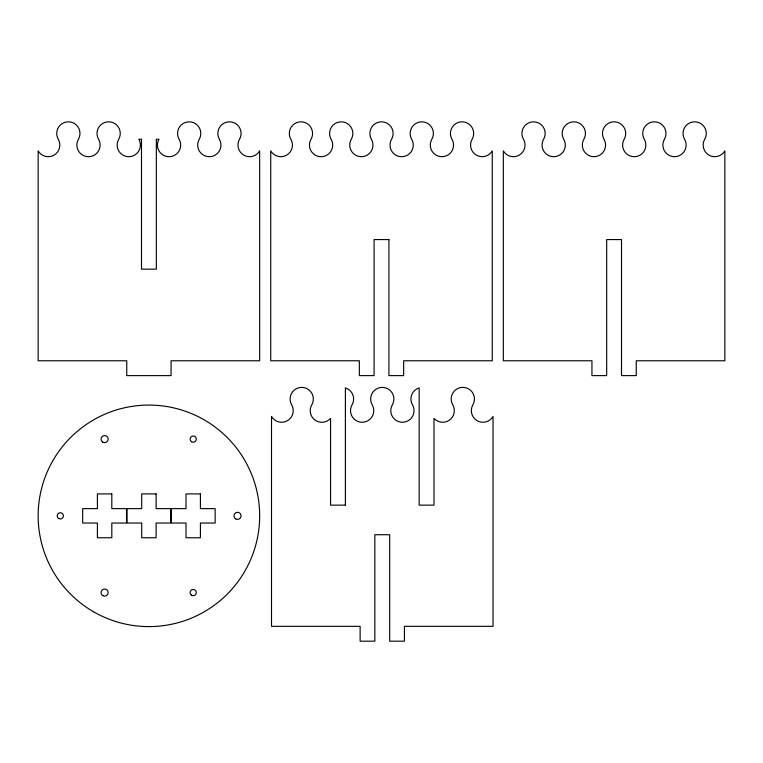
<?xml version="1.0" encoding="UTF-8"?>
<svg xmlns="http://www.w3.org/2000/svg" width="763" height="763" viewBox="0 0 763 763"><rect width="100%" height="100%" fill="white"/><g stroke="black" fill="none" stroke-linecap="round" stroke-linejoin="round"><path stroke-width="1.14" d="M141.489 139.257L138.837 139.257A11.626 11.626 0 0 1 128.766 156.701A11.626 11.626 0 0 1 118.704 139.257A11.626 11.626 0 0 0 108.632 121.822A11.626 11.626 0 0 0 98.561 139.257A11.626 11.626 0 0 1 88.498 156.701A11.626 11.626 0 0 1 78.427 139.257A11.626 11.626 0 0 0 68.355 121.822A11.626 11.626 0 0 0 58.284 139.257A11.626 11.626 0 0 1 54.03 155.137A11.626 11.626 0 0 1 38.15 150.883L38.15 360.775L126.753 360.775L126.753 375.615L171.055 375.615L171.055 360.775L259.668 360.775L259.668 150.883A11.626 11.626 0 0 1 243.788 155.137A11.626 11.626 0 0 1 239.525 139.257A11.626 11.626 0 0 0 229.463 121.822A11.626 11.626 0 0 0 219.391 139.257A11.626 11.626 0 0 1 209.32 156.701A11.626 11.626 0 0 1 199.248 139.257A11.626 11.626 0 0 0 189.186 121.822A11.626 11.626 0 0 0 179.114 139.257A11.626 11.626 0 0 1 169.043 156.701A11.626 11.626 0 0 1 158.981 139.257L156.329 139.257L156.329 269.167L141.489 269.167L141.489 139.257M388.92 239.572L374.08 239.572L374.08 375.615L359.344 375.615L359.344 360.775L270.741 360.775L270.741 150.883A11.626 11.626 0 0 0 286.621 155.137A11.626 11.626 0 0 0 290.884 139.257A11.626 11.626 0 0 1 300.946 121.822A11.626 11.626 0 0 1 311.018 139.257A11.626 11.626 0 0 0 321.089 156.701A11.626 11.626 0 0 0 331.152 139.257A11.626 11.626 0 0 1 341.223 121.822A11.626 11.626 0 0 1 351.295 139.257A11.626 11.626 0 0 0 361.366 156.701A11.626 11.626 0 0 0 371.428 139.257A11.626 11.626 0 0 1 381.5 121.822A11.626 11.626 0 0 1 391.572 139.257A11.626 11.626 0 0 0 401.634 156.701A11.626 11.626 0 0 0 411.705 139.257A11.626 11.626 0 0 1 421.777 121.822A11.626 11.626 0 0 1 431.848 139.257A11.626 11.626 0 0 0 441.911 156.701A11.626 11.626 0 0 0 451.982 139.257A11.626 11.626 0 0 1 462.054 121.822A11.626 11.626 0 0 1 472.116 139.257A11.626 11.626 0 0 0 476.379 155.137A11.626 11.626 0 0 0 492.259 150.883L492.259 360.775L403.656 360.775L403.656 375.615L388.92 375.615L388.92 239.572M621.511 239.572L606.671 239.572L606.671 375.615L591.945 375.615L591.945 360.775L503.332 360.775L503.332 150.883A11.626 11.626 0 0 0 519.212 155.137A11.626 11.626 0 0 0 523.475 139.257A11.626 11.626 0 0 1 533.537 121.822A11.626 11.626 0 0 1 543.609 139.257A11.626 11.626 0 0 0 553.68 156.701A11.626 11.626 0 0 0 563.752 139.257A11.626 11.626 0 0 1 573.814 121.822A11.626 11.626 0 0 1 583.886 139.257A11.626 11.626 0 0 0 593.957 156.701A11.626 11.626 0 0 0 604.019 139.257A11.626 11.626 0 0 1 614.091 121.822A11.626 11.626 0 0 1 624.163 139.257A11.626 11.626 0 0 0 634.234 156.701A11.626 11.626 0 0 0 644.296 139.257A11.626 11.626 0 0 1 654.368 121.822A11.626 11.626 0 0 1 664.439 139.257A11.626 11.626 0 0 0 674.502 156.701A11.626 11.626 0 0 0 684.573 139.257A11.626 11.626 0 0 1 694.645 121.822A11.626 11.626 0 0 1 704.716 139.257A11.626 11.626 0 0 0 708.97 155.137A11.626 11.626 0 0 0 724.85 150.883L724.85 360.775L636.247 360.775L636.247 375.615L621.511 375.615L621.511 239.572M111.808 493.909L97.406 493.909L97.406 508.635L82.671 508.635L82.671 523.036L97.406 523.036L97.406 537.762L111.808 537.762L111.808 523.036L126.534 523.036L126.534 508.635L111.808 508.635L111.808 493.909M156.11 493.909L141.708 493.909L141.708 508.635L126.982 508.635L126.982 523.036L141.708 523.036L141.708 537.762L156.11 537.762L156.11 523.036L170.836 523.036L170.836 508.635L156.11 508.635L156.11 493.909M200.411 493.909L186.01 493.909L186.01 508.635L171.284 508.635L171.284 523.036L186.01 523.036L186.01 537.762L200.411 537.762L200.411 523.036L215.137 523.036L215.137 508.635L200.411 508.635L200.411 493.909M345.391 505.135L330.551 505.135L330.551 418.362A11.626 11.626 0 0 1 311.79 404.819A11.626 11.626 0 0 0 301.728 387.385A11.626 11.626 0 0 0 291.657 404.819A11.626 11.626 0 0 1 287.403 420.709A11.626 11.626 0 0 1 271.514 416.445L271.514 626.337L360.126 626.337L360.126 641.178L374.852 641.178L374.852 534.729L389.693 534.729L389.693 641.178L404.428 641.178L404.428 626.337L493.032 626.337L493.032 416.445A11.626 11.626 0 0 1 477.152 420.709A11.626 11.626 0 0 1 472.898 404.819A11.626 11.626 0 0 0 462.826 387.385A11.626 11.626 0 0 0 452.755 404.819A11.626 11.626 0 0 1 434.004 418.362L434.004 505.135L419.154 505.135L419.154 387.89A11.626 11.626 0 0 0 412.478 404.819A11.626 11.626 0 0 1 402.416 422.263A11.626 11.626 0 0 1 392.344 404.819A11.626 11.626 0 0 0 382.273 387.385A11.626 11.626 0 0 0 372.21 404.819A11.626 11.626 0 0 1 362.139 422.263A11.626 11.626 0 0 1 352.067 404.819A11.626 11.626 0 0 0 345.391 387.89L345.391 505.135M93.525 611.754A110.759 110.759 0 0 0 259.668 515.836A110.759 110.759 0 0 0 93.525 419.917A110.759 110.759 0 0 0 93.525 611.754M235.738 518.907A3.548 3.548 0 0 0 241.06 515.836A3.548 3.548 0 0 0 235.738 512.765A3.548 3.548 0 0 0 235.738 518.907M191.427 595.111A3.1 3.1 0 0 0 196.301 592.851A3.1 3.1 0 0 0 191.904 589.761A3.1 3.1 0 0 0 191.427 595.111M102.833 595.645A3.548 3.548 0 0 0 108.146 592.574A3.548 3.548 0 0 0 102.833 589.503A3.548 3.548 0 0 0 102.833 595.645M58.751 518.525A3.1 3.1 0 0 0 63.405 515.836A3.1 3.1 0 0 0 58.751 513.156A3.1 3.1 0 0 0 58.751 518.525M102.833 442.168A3.548 3.548 0 0 0 108.146 439.097A3.548 3.548 0 0 0 102.833 436.035A3.548 3.548 0 0 0 102.833 442.168M191.656 441.787A3.1 3.1 0 0 0 196.31 439.097A3.1 3.1 0 0 0 191.656 436.417A3.1 3.1 0 0 0 191.656 441.787"/></g></svg>
